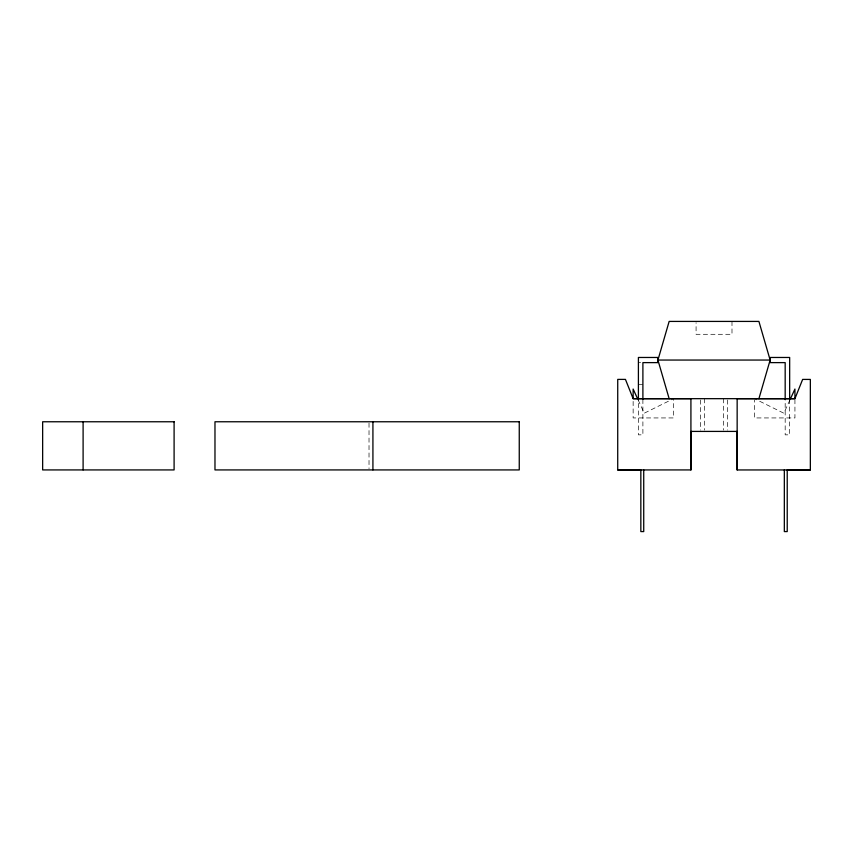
<?xml version="1.0" encoding="UTF-8"?>
<svg xmlns="http://www.w3.org/2000/svg" width="853" height="853" viewBox="0 0 853 853"><rect width="100%" height="100%" fill="white"/><g stroke="black" fill="none" stroke-linecap="round" stroke-linejoin="round"><path stroke-width="0.64" stroke-dasharray="4.26 3.2" d="M789.931 399.918L783.822 413.204L754.478 398.671M638.407 362.621L640.646 362.621M638.407 384.639L642.895 384.639M638.129 399.918L644.239 413.204L673.582 398.671L673.582 417.938L633.139 417.938L633.139 399.545M794.932 399.545L794.932 417.938L754.478 417.938L754.478 399.961M789.665 399.439L789.665 434.849L785.176 434.849L785.176 399.396M731.991 321.421L731.991 334.301L696.08 334.301L696.08 322.711M727.513 399.982L727.513 430.104M723.664 398.671L723.664 430.104M704.407 398.671L704.407 430.104M700.548 399.982L700.548 430.104M642.895 399.396L642.895 434.849L638.407 434.849L638.407 399.439M369.018 423.077L369.018 468.628"/><path stroke-width="1.28" d="M669.147 398.671L657.93 360.051L669.147 321.421L758.914 321.421L770.142 360.051L758.914 398.671M633.139 398.671L794.932 398.671L802.641 379.414L810.35 379.425L810.35 469.95L737.152 469.95L737.152 431.415L690.919 431.415L690.93 469.928L617.721 469.939L617.732 379.393L625.441 379.393L633.139 398.66L690.919 398.671L690.919 469.939M790.486 398.703L794.932 389.043L794.932 398.234M657.93 360.051L770.142 360.051M794.943 398.682L737.152 398.671L737.152 469.939M810.35 469.95L787.223 469.939L787.223 531.579L784.333 531.579L784.333 469.939M617.732 469.928L640.838 469.939L640.838 531.579L643.727 531.579L643.727 469.939M637.575 398.703L633.139 389.043L633.139 398.234M789.665 399.172L789.665 357.471L770.142 357.471L770.142 362.621L785.176 362.621L785.176 399.396M642.895 399.396L642.895 362.621L657.93 362.621L657.93 357.471L638.407 357.471L638.407 399.172M372.921 421.766L372.921 469.928M83.104 421.766L83.104 469.928M174.097 421.766L42.65 421.766L42.65 469.928L174.097 469.928L174.097 421.766M519.253 421.766L214.977 421.766L214.977 469.928L519.253 469.928L519.253 421.766"/></g></svg>
